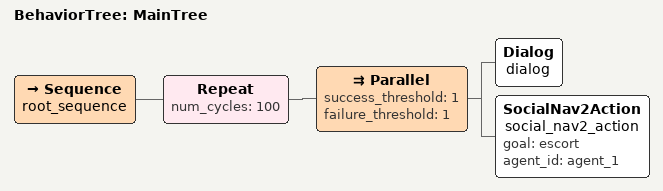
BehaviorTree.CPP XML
<root main_tree_to_execute = "MainTree" >
    <BehaviorTree ID="MainTree">
        <Sequence name="root_sequence">
            <Repeat num_cycles="100">
                <Parallel success_threshold="1" failure_threshold="1">
                    <Dialog name="dialog"/>
                    <SocialNav2Action
                            name="social_nav2_action"
                            goal="escort"
                            agent_id="agent_1"/>
                </Parallel>
            </Repeat>
        </Sequence>
     </BehaviorTree>
</root>
